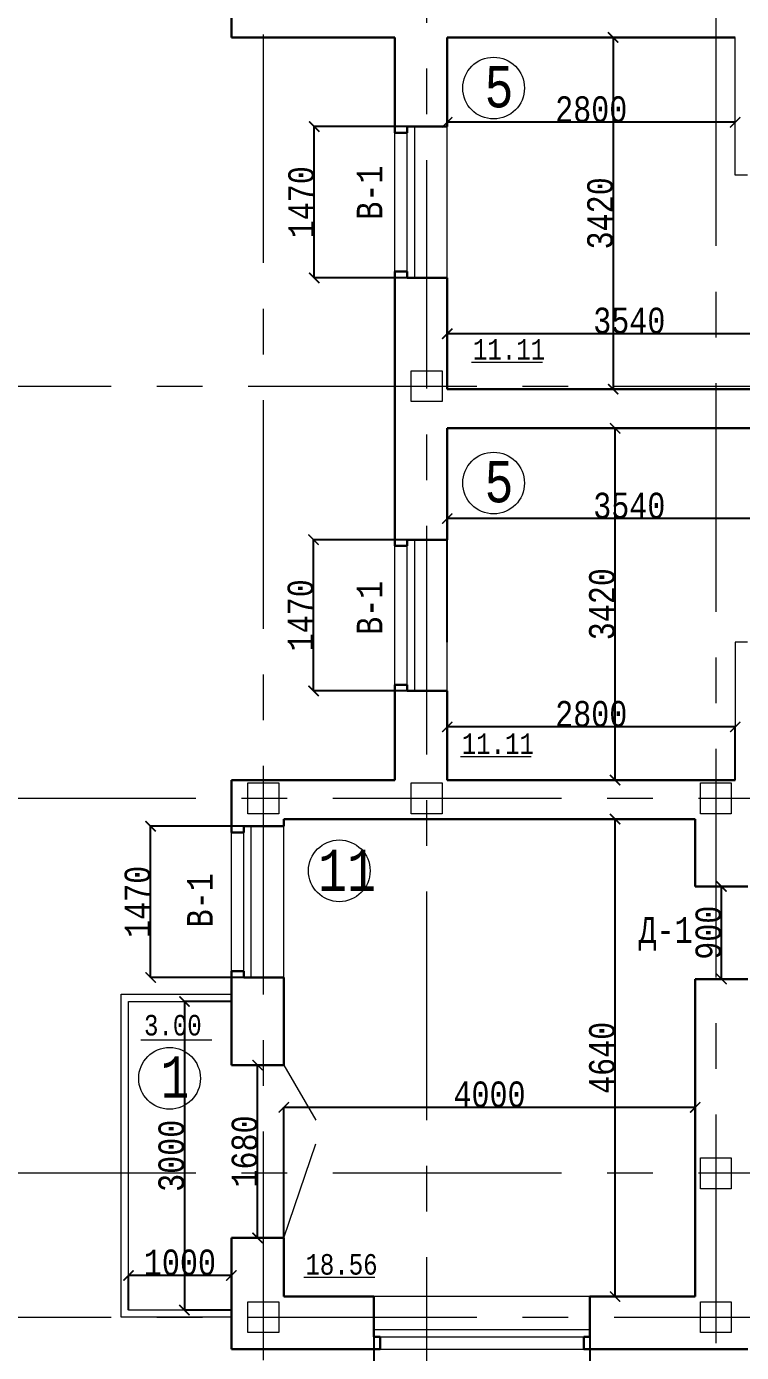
# Model space of a CAD drawing. Header units: millimetres. Extents: x -689206 to 4969298, y -1019800 to 703299.
# Drawn here: x 343440 to 350391, y -360385 to -347494 of the extents above; entities that cross this region are included whole.
import ezdxf

# ---------------------------------------------------------------- set-up
doc = ezdxf.new("R2010")
doc.units = ezdxf.units.MM
doc.linetypes.add('осеваяX2', pattern=[101.6, 63.5, -12.7, 12.7, -12.7])
for name, color, linetype, lineweight in [('б', 231, 'Continuous', 30), ('БАЛКОН', 7, 'Continuous', 20), ('ОКНА', 250, 'Continuous', 20), ('ПЕРЕГОРОДКИ', 252, 'Continuous', 9), ('РАЗМЕРЫ', 7, 'Continuous', 9), ('стены', 7, 'Continuous', 20)]:
    doc.layers.add(name, color=color, linetype=linetype, lineweight=lineweight)
doc.layers.add('четотам', color=7, linetype='Continuous')
doc.styles.add('Аннотативный', font='isocteur.ttf', dxfattribs={"width": 0.7, "height": 250})
doc.dimstyles.new('Аннотативный', dxfattribs={"dimscale": 0, "dimtxt": 250, "dimasz": 100, "dimexe": 1.25, "dimexo": 0.625, "dimtad": 1, "dimdec": 0, "dimtxsty": 'Аннотативный', "dimblk": 'ARCHTICK', "dimcen": 2.5, "dimadec": 0, "dimazin": 0, "dimtfac": 1, "dimtdec": 0, "dimtmove": 0, "dimatfit": 3, "dimfxl": 1, "dimarcsym": 0})

# ---------------------------------------------------------------- blocks, each defined once
blk = doc.blocks.new('_ArchTick')
at = {"color": 0, "linetype": 'ByBlock', "const_width": 0.15}
blk.add_lwpolyline([(-0.5, -0.5), (0.5, 0.5)], dxfattribs=at)
blk = doc.blocks.new('*D2125')
at = {"layer": 'Defpoints', "color": 0, "lineweight": 20, "transparency": 16777216}
for p in [(349143, -347600), (349143, -351020), (349143, -351020)]:
    blk.add_point(p, dxfattribs=at)
at = {"layer": 'стены', "color": 0, "lineweight": -2, "transparency": 16777216}
for p, q in [((349143, -347600), (349143, -351020)), ((349144, -347600), (349145, -347600)), ((349144, -351020), (349145, -351020))]:
    blk.add_line(p, q, dxfattribs=at)
at = {"layer": 'стены', "color": 0, "lineweight": -2, "transparency": 16777216, "xscale": 100, "yscale": 100, "zscale": 100}
for p, rotation in [((349143, -347600), 90), ((349143, -351020), 270)]:
    blk.add_blockref('_ArchTick', p, dxfattribs=dict(at, rotation=rotation))
at = {"layer": 'стены', "color": 0, "lineweight": 5, "transparency": 16777216, "insert": (349018, -349310), "char_height": 250, "attachment_point": 5, "rotation": 90, "style": 'Аннотативный'}
blk.add_mtext('3420', dxfattribs=at)
blk = doc.blocks.new('*D2126')
at = {"layer": 'Defpoints', "color": 0, "lineweight": 20, "transparency": 16777216}
for p in [(347530, -350480), (347530, -351020), (351070, -351020)]:
    blk.add_point(p, dxfattribs=at)
at = {"layer": 'стены', "color": 0, "lineweight": -2, "transparency": 16777216}
for p, q in [((347530, -351019), (347530, -350479)), ((351070, -350480), (347530, -350480)), ((351070, -351019), (351070, -350479))]:
    blk.add_line(p, q, dxfattribs=at)
at = {"layer": 'стены', "color": 0, "lineweight": -2, "transparency": 16777216, "xscale": 100, "yscale": 100, "zscale": 100, "rotation": 180}
blk.add_blockref('_ArchTick', (347530, -350480), dxfattribs=at)
at = {"layer": 'стены', "color": 0, "lineweight": -2, "transparency": 16777216, "xscale": 100, "yscale": 100, "zscale": 100}
blk.add_blockref('_ArchTick', (351070, -350480), dxfattribs=at)
at = {"layer": 'стены', "color": 0, "lineweight": 5, "transparency": 16777216, "insert": (349300, -350354), "char_height": 250, "attachment_point": 5, "style": 'Аннотативный'}
blk.add_mtext('3540', dxfattribs=at)
blk = doc.blocks.new('*D2129')
at = {"layer": 'Defpoints', "color": 0, "lineweight": 20, "transparency": 16777216}
for p in [(347530, -348425), (347530, -348425), (350330, -348425)]:
    blk.add_point(p, dxfattribs=at)
at = {"layer": 'стены', "color": 0, "lineweight": -2, "transparency": 16777216}
for p, q in [((347530, -348424), (347530, -348423)), ((350330, -348425), (347530, -348425)), ((350330, -348424), (350330, -348423))]:
    blk.add_line(p, q, dxfattribs=at)
at = {"layer": 'стены', "color": 0, "lineweight": -2, "transparency": 16777216, "xscale": 100, "yscale": 100, "zscale": 100, "rotation": 180}
blk.add_blockref('_ArchTick', (347530, -348425), dxfattribs=at)
at = {"layer": 'стены', "color": 0, "lineweight": -2, "transparency": 16777216, "xscale": 100, "yscale": 100, "zscale": 100}
blk.add_blockref('_ArchTick', (350330, -348425), dxfattribs=at)
at = {"layer": 'стены', "color": 0, "lineweight": 5, "transparency": 16777216, "insert": (348930, -348299), "char_height": 250, "attachment_point": 5, "style": 'Аннотативный'}
blk.add_mtext('2800', dxfattribs=at)
blk = doc.blocks.new('*D2130')
at = {"layer": 'Defpoints', "color": 0, "lineweight": 20, "transparency": 16777216}
for p in [(347530, -352278), (347530, -353480), (351070, -353480)]:
    blk.add_point(p, dxfattribs=at)
at = {"layer": 'стены', "color": 0, "lineweight": -2, "transparency": 16777216}
for p, q in [((347530, -353479), (347530, -352277)), ((351070, -352278), (347530, -352278)), ((351070, -353479), (351070, -352277))]:
    blk.add_line(p, q, dxfattribs=at)
at = {"layer": 'стены', "color": 0, "lineweight": -2, "transparency": 16777216, "xscale": 100, "yscale": 100, "zscale": 100, "rotation": 180}
blk.add_blockref('_ArchTick', (347530, -352278), dxfattribs=at)
at = {"layer": 'стены', "color": 0, "lineweight": -2, "transparency": 16777216, "xscale": 100, "yscale": 100, "zscale": 100}
blk.add_blockref('_ArchTick', (351070, -352278), dxfattribs=at)
at = {"layer": 'стены', "color": 0, "lineweight": 5, "transparency": 16777216, "insert": (349300, -352153), "char_height": 250, "attachment_point": 5, "style": 'Аннотативный'}
blk.add_mtext('3540', dxfattribs=at)
blk = doc.blocks.new('*D2131')
at = {"layer": 'Defpoints', "color": 0, "lineweight": 20, "transparency": 16777216}
for p in [(347530, -354303), (347530, -354820), (350330, -354820)]:
    blk.add_point(p, dxfattribs=at)
at = {"layer": 'стены', "color": 0, "lineweight": -2, "transparency": 16777216}
for p, q in [((347530, -354819), (347530, -354302)), ((350330, -354303), (347530, -354303)), ((350330, -354819), (350330, -354302))]:
    blk.add_line(p, q, dxfattribs=at)
at = {"layer": 'стены', "color": 0, "lineweight": -2, "transparency": 16777216, "xscale": 100, "yscale": 100, "zscale": 100, "rotation": 180}
blk.add_blockref('_ArchTick', (347530, -354303), dxfattribs=at)
at = {"layer": 'стены', "color": 0, "lineweight": -2, "transparency": 16777216, "xscale": 100, "yscale": 100, "zscale": 100}
blk.add_blockref('_ArchTick', (350330, -354303), dxfattribs=at)
at = {"layer": 'стены', "color": 0, "lineweight": 5, "transparency": 16777216, "insert": (348930, -354178), "char_height": 250, "attachment_point": 5, "style": 'Аннотативный'}
blk.add_mtext('2800', dxfattribs=at)
blk = doc.blocks.new('*D2141')
at = {"layer": 'Defpoints', "color": 0, "linetype": 'ByBlock', "lineweight": 20, "transparency": 16777216}
for p in [(345431, -356973), (344975, -359973), (345431, -359973)]:
    blk.add_point(p, dxfattribs=at)
at = {"layer": 'б', "color": 0, "linetype": 'ByBlock', "lineweight": -2, "transparency": 16777216}
for p, q in [((345431, -356973), (344974, -356973)), ((344975, -356973), (344975, -359973)), ((345431, -359973), (344974, -359973))]:
    blk.add_line(p, q, dxfattribs=at)
at = {"layer": 'б', "color": 0, "linetype": 'ByBlock', "lineweight": -2, "transparency": 16777216, "xscale": 100, "yscale": 100, "zscale": 100}
for p, rotation in [((344975, -356973), 90), ((344975, -359973), 270)]:
    blk.add_blockref('_ArchTick', p, dxfattribs=dict(at, rotation=rotation))
at = {"layer": 'б', "color": 0, "linetype": 'ByBlock', "lineweight": 5, "transparency": 16777216, "insert": (344849, -358473), "char_height": 250, "attachment_point": 5, "rotation": 90, "style": 'Аннотативный'}
blk.add_mtext('3000', dxfattribs=at)
blk = doc.blocks.new('*D2142')
at = {"layer": 'Defpoints', "color": 0, "linetype": 'ByBlock', "lineweight": 20, "transparency": 16777216}
for p in [(344431, -359637), (344431, -359973), (345431, -359973)]:
    blk.add_point(p, dxfattribs=at)
at = {"layer": 'б', "color": 0, "linetype": 'ByBlock', "lineweight": -2, "transparency": 16777216}
for p, q in [((344431, -359972), (344431, -359636)), ((345431, -359637), (344431, -359637)), ((345431, -359972), (345431, -359636))]:
    blk.add_line(p, q, dxfattribs=at)
at = {"layer": 'б', "color": 0, "linetype": 'ByBlock', "lineweight": -2, "transparency": 16777216, "xscale": 100, "yscale": 100, "zscale": 100, "rotation": 180}
blk.add_blockref('_ArchTick', (344431, -359637), dxfattribs=at)
at = {"layer": 'б', "color": 0, "linetype": 'ByBlock', "lineweight": -2, "transparency": 16777216, "xscale": 100, "yscale": 100, "zscale": 100}
blk.add_blockref('_ArchTick', (345431, -359637), dxfattribs=at)
at = {"layer": 'б', "color": 0, "linetype": 'ByBlock', "lineweight": 5, "transparency": 16777216, "insert": (344931, -359511), "char_height": 250, "attachment_point": 5, "style": 'Аннотативный'}
blk.add_mtext('1000', dxfattribs=at)
blk = doc.blocks.new('*D2143')
at = {"layer": 'Defpoints', "color": 0, "lineweight": 20, "transparency": 16777216}
for p in [(346237, -348467), (347530, -348467), (347530, -349937)]:
    blk.add_point(p, dxfattribs=at)
at = {"layer": 'РАЗМЕРЫ', "color": 0, "lineweight": -2, "transparency": 16777216}
for p, q in [((347530, -348467), (346236, -348467)), ((346237, -349937), (346237, -348467)), ((347530, -349937), (346236, -349937))]:
    blk.add_line(p, q, dxfattribs=at)
at = {"layer": 'РАЗМЕРЫ', "color": 0, "lineweight": -2, "transparency": 16777216, "xscale": 100, "yscale": 100, "zscale": 100}
for p, rotation in [((346237, -348467), 90), ((346237, -349937), 270)]:
    blk.add_blockref('_ArchTick', p, dxfattribs=dict(at, rotation=rotation))
at = {"layer": 'РАЗМЕРЫ', "color": 0, "lineweight": 9, "transparency": 16777216, "insert": (346112, -349202), "char_height": 250, "attachment_point": 5, "rotation": 90, "style": 'Аннотативный'}
blk.add_mtext('1470', dxfattribs=at)
blk = doc.blocks.new('*D2144')
at = {"layer": 'Defpoints', "color": 0, "lineweight": 20, "transparency": 16777216}
for p in [(346230, -352483), (347530, -352483), (347530, -353953)]:
    blk.add_point(p, dxfattribs=at)
at = {"layer": 'РАЗМЕРЫ', "color": 0, "lineweight": -2, "transparency": 16777216}
for p, q in [((347530, -352483), (346229, -352483)), ((346230, -353953), (346230, -352483)), ((347530, -353953), (346229, -353953))]:
    blk.add_line(p, q, dxfattribs=at)
at = {"layer": 'РАЗМЕРЫ', "color": 0, "lineweight": -2, "transparency": 16777216, "xscale": 100, "yscale": 100, "zscale": 100}
for p, rotation in [((346230, -352483), 90), ((346230, -353953), 270)]:
    blk.add_blockref('_ArchTick', p, dxfattribs=dict(at, rotation=rotation))
at = {"layer": 'РАЗМЕРЫ', "color": 0, "lineweight": 5, "transparency": 16777216, "insert": (346105, -353218), "char_height": 250, "attachment_point": 5, "rotation": 90, "style": 'Аннотативный'}
blk.add_mtext('1470', dxfattribs=at)
blk = doc.blocks.new('*D2145')
at = {"layer": 'Defpoints', "color": 0, "lineweight": 20, "transparency": 16777216}
for p in [(344646, -355269), (345941, -355269), (345941, -356739)]:
    blk.add_point(p, dxfattribs=at)
at = {"layer": 'РАЗМЕРЫ', "color": 0, "lineweight": -2, "transparency": 16777216}
for p, q in [((345941, -355269), (344644, -355269)), ((344646, -356739), (344646, -355269)), ((345941, -356739), (344644, -356739))]:
    blk.add_line(p, q, dxfattribs=at)
at = {"layer": 'РАЗМЕРЫ', "color": 0, "lineweight": -2, "transparency": 16777216, "xscale": 100, "yscale": 100, "zscale": 100}
for p, rotation in [((344646, -355269), 90), ((344646, -356739), 270)]:
    blk.add_blockref('_ArchTick', p, dxfattribs=dict(at, rotation=rotation))
at = {"layer": 'РАЗМЕРЫ', "color": 0, "lineweight": 5, "transparency": 16777216, "insert": (344520, -356004), "char_height": 250, "attachment_point": 5, "rotation": 90, "style": 'Аннотативный'}
blk.add_mtext('1470', dxfattribs=at)
blk = doc.blocks.new('*D2120')
at = {"layer": 'Defpoints', "color": 0, "linetype": 'ByBlock', "lineweight": 20, "transparency": 16777216}
for p in [(349162, -355200), (349941, -355200), (349941, -359842)]:
    blk.add_point(p, dxfattribs=at)
at = {"layer": 'ПЕРЕГОРОДКИ', "color": 0, "linetype": 'ByBlock', "lineweight": -2, "transparency": 16777216}
for p, q in [((349941, -355200), (349161, -355200)), ((349162, -359842), (349162, -355200)), ((349941, -359842), (349161, -359842))]:
    blk.add_line(p, q, dxfattribs=at)
at = {"layer": 'ПЕРЕГОРОДКИ', "color": 0, "linetype": 'ByBlock', "lineweight": -2, "transparency": 16777216, "xscale": 100, "yscale": 100, "zscale": 100}
for p, rotation in [((349162, -355200), 90), ((349162, -359842), 270)]:
    blk.add_blockref('_ArchTick', p, dxfattribs=dict(at, rotation=rotation))
at = {"layer": 'ПЕРЕГОРОДКИ', "color": 0, "linetype": 'ByBlock', "lineweight": 5, "transparency": 16777216, "insert": (349036, -357521), "char_height": 250, "attachment_point": 5, "rotation": 90, "style": 'Аннотативный'}
blk.add_mtext('4640', dxfattribs=at)
blk = doc.blocks.new('*D2121')
at = {"layer": 'Defpoints', "color": 0, "linetype": 'ByBlock', "lineweight": 20, "transparency": 16777216}
for p in [(345941, -358002), (345941, -359842), (349941, -359842)]:
    blk.add_point(p, dxfattribs=at)
at = {"layer": 'ПЕРЕГОРОДКИ', "color": 0, "linetype": 'ByBlock', "lineweight": -2, "transparency": 16777216}
for p, q in [((345941, -359841), (345941, -358001)), ((349941, -358002), (345941, -358002)), ((349941, -359841), (349941, -358001))]:
    blk.add_line(p, q, dxfattribs=at)
at = {"layer": 'ПЕРЕГОРОДКИ', "color": 0, "linetype": 'ByBlock', "lineweight": -2, "transparency": 16777216, "xscale": 100, "yscale": 100, "zscale": 100, "rotation": 180}
blk.add_blockref('_ArchTick', (345941, -358002), dxfattribs=at)
at = {"layer": 'ПЕРЕГОРОДКИ', "color": 0, "linetype": 'ByBlock', "lineweight": -2, "transparency": 16777216, "xscale": 100, "yscale": 100, "zscale": 100}
blk.add_blockref('_ArchTick', (349941, -358002), dxfattribs=at)
at = {"layer": 'ПЕРЕГОРОДКИ', "color": 0, "linetype": 'ByBlock', "lineweight": 5, "transparency": 16777216, "insert": (347941, -357877), "char_height": 250, "attachment_point": 5, "style": 'Аннотативный'}
blk.add_mtext('4000', dxfattribs=at)
blk = doc.blocks.new('*D2123')
at = {"layer": 'Defpoints', "color": 0, "linetype": 'ByBlock', "lineweight": 20, "transparency": 16777216}
for p in [(346817, -359842), (348917, -359842), (348917, -361128)]:
    blk.add_point(p, dxfattribs=at)
at = {"layer": 'РАЗМЕРЫ', "color": 0, "linetype": 'ByBlock', "lineweight": -2, "transparency": 16777216}
for p, q in [((346817, -359843), (346817, -361129)), ((348917, -359843), (348917, -361129)), ((346817, -361128), (348917, -361128))]:
    blk.add_line(p, q, dxfattribs=at)
at = {"layer": 'РАЗМЕРЫ', "color": 0, "linetype": 'ByBlock', "lineweight": -2, "transparency": 16777216, "xscale": 100, "yscale": 100, "zscale": 100, "rotation": 180}
blk.add_blockref('_ArchTick', (346817, -361128), dxfattribs=at)
at = {"layer": 'РАЗМЕРЫ', "color": 0, "linetype": 'ByBlock', "lineweight": -2, "transparency": 16777216, "xscale": 100, "yscale": 100, "zscale": 100}
blk.add_blockref('_ArchTick', (348917, -361128), dxfattribs=at)
at = {"layer": 'РАЗМЕРЫ', "color": 0, "linetype": 'ByBlock', "lineweight": 5, "transparency": 16777216, "insert": (347867, -361002), "char_height": 250, "attachment_point": 5, "style": 'Аннотативный'}
blk.add_mtext('2100', dxfattribs=at)
blk = doc.blocks.new('*D2155')
at = {"layer": 'Defpoints', "color": 0, "linetype": 'ByBlock', "lineweight": 20, "transparency": 16777216}
for p in [(345686, -357591), (345686, -357591), (345686, -359271)]:
    blk.add_point(p, dxfattribs=at)
at = {"layer": 'РАЗМЕРЫ', "color": 0, "linetype": 'ByBlock', "lineweight": -2, "transparency": 16777216}
for p, q in [((345686, -359271), (345686, -357591)), ((345687, -357591), (345687, -357591)), ((345687, -359271), (345687, -359271))]:
    blk.add_line(p, q, dxfattribs=at)
at = {"layer": 'РАЗМЕРЫ', "color": 0, "linetype": 'ByBlock', "lineweight": -2, "transparency": 16777216, "xscale": 100, "yscale": 100, "zscale": 100}
for p, rotation in [((345686, -357591), 90), ((345686, -359271), 270)]:
    blk.add_blockref('_ArchTick', p, dxfattribs=dict(at, rotation=rotation))
at = {"layer": 'РАЗМЕРЫ', "color": 0, "linetype": 'ByBlock', "lineweight": 5, "transparency": 16777216, "insert": (345561, -358431), "char_height": 250, "attachment_point": 5, "rotation": 90, "style": 'Аннотативный'}
blk.add_mtext('1680', dxfattribs=at)
blk = doc.blocks.new('*D2146')
at = {"layer": 'Defpoints', "color": 0, "linetype": 'ByBlock', "lineweight": 20, "transparency": 16777216}
for p in [(350196, -355854), (350196, -355854), (350196, -356754)]:
    blk.add_point(p, dxfattribs=at)
at = {"layer": 'РАЗМЕРЫ', "color": 0, "linetype": 'ByBlock', "lineweight": -2, "transparency": 16777216}
for p, q in [((350196, -356754), (350196, -355854)), ((350197, -355854), (350197, -355854)), ((350197, -356754), (350197, -356754))]:
    blk.add_line(p, q, dxfattribs=at)
at = {"layer": 'РАЗМЕРЫ', "color": 0, "linetype": 'ByBlock', "lineweight": -2, "transparency": 16777216, "xscale": 100, "yscale": 100, "zscale": 100}
for p, rotation in [((350196, -355854), 90), ((350196, -356754), 270)]:
    blk.add_blockref('_ArchTick', p, dxfattribs=dict(at, rotation=rotation))
at = {"layer": 'РАЗМЕРЫ', "color": 0, "linetype": 'ByBlock', "lineweight": 5, "transparency": 16777216, "insert": (350071, -356304), "char_height": 250, "attachment_point": 5, "rotation": 90, "style": 'Аннотативный'}
blk.add_mtext('900', dxfattribs=at)
blk = doc.blocks.new('*D2149')
at = {"layer": 'Defpoints', "color": 0, "linetype": 'ByBlock', "lineweight": 20, "transparency": 16777216}
for p in [(347530, -351400), (349162, -351400), (347530, -354820)]:
    blk.add_point(p, dxfattribs=at)
at = {"layer": 'РАЗМЕРЫ', "color": 0, "linetype": 'ByBlock', "lineweight": -2, "transparency": 16777216}
for p, q in [((347531, -351400), (349163, -351400)), ((349162, -354820), (349162, -351400)), ((347531, -354820), (349163, -354820))]:
    blk.add_line(p, q, dxfattribs=at)
at = {"layer": 'РАЗМЕРЫ', "color": 0, "linetype": 'ByBlock', "lineweight": -2, "transparency": 16777216, "xscale": 100, "yscale": 100, "zscale": 100}
for p, rotation in [((349162, -351400), 90), ((349162, -354820), 270)]:
    blk.add_blockref('_ArchTick', p, dxfattribs=dict(at, rotation=rotation))
at = {"layer": 'РАЗМЕРЫ', "color": 0, "linetype": 'ByBlock', "lineweight": 5, "transparency": 16777216, "insert": (349036, -353110), "char_height": 250, "attachment_point": 5, "rotation": 90, "style": 'Аннотативный'}
blk.add_mtext('3420', dxfattribs=at)

msp = doc.modelspace()

# ---------------------------------------------------------------- linework, layer by layer
at = {"layer": 'б', "color": 18, "linetype": 'ByBlock', "lineweight": 9, "true_color": 0x000000}
for p, q in [((344361.1, -360042.7), (344361.1, -356902.7)), ((345941.1, -357591), (346251.1, -358127.8)), ((345941.1, -359271), (346254, -358357))]:
    msp.add_line(p, q, dxfattribs=at)
at = {"layer": 'б', "color": 18, "linetype": 'ByBlock', "lineweight": 30, "true_color": 0x000000}
for p, q in [((345941.1, -357591), (345431.1, -357591)), ((345941.1, -359271), (345431.1, -359271))]:
    msp.add_line(p, q, dxfattribs=at)
at = {"layer": 'БАЛКОН', "lineweight": 9}
for p, q in [((344361.1, -356902.7), (345431.1, -356902.7)), ((344431.1, -359972.7), (344431.1, -356972.7)), ((344431.1, -356972.7), (345431.1, -356972.7)), ((345431.1, -359972.7), (344431.1, -359972.7))]:
    msp.add_line(p, q, dxfattribs=at)
at = {"layer": 'БАЛКОН'}
msp.add_line((345431.1, -360042.7), (344361.1, -360042.7), dxfattribs=at)
at = {"layer": 'ОКНА', "lineweight": 9}
for p, q in [((347140.5, -349876.9), (347140.5, -348526.9)), ((347210.5, -348466.9), (347210.5, -349936.9)), ((347140.5, -353893), (347140.5, -352543)), ((347140.5, -353893), (347140.5, -352543)), ((347210.5, -352483), (347210.5, -353953)), ((347210.5, -352483), (347210.5, -353953)), ((345621.1, -355269), (345621.1, -356739)), ((345621.1, -355269), (345621.1, -356739)), ((345551.1, -356679), (345551.1, -355329)), ((345551.1, -356679), (345551.1, -355329)), ((346816.6, -360162), (348916.6, -360162)), ((346876.6, -360232), (348856.6, -360232))]:
    msp.add_line(p, q, dxfattribs=at)
at = {"layer": 'ОКНА'}
msp.add_line((346816.6, -360232), (346816.6, -360162), dxfattribs=at)
at = {"layer": 'РАЗМЕРЫ', "linetype": 'осеваяX2', "lineweight": 5, "ltscale": 35}
for p, q in [((347330.5, -379462.3), (347330.5, -329624.6)), ((350141.1, -329624.6), (350141.1, -379462.3)), ((345741.1, -329790), (345741.1, -379462.3)), ((401980.5, -354998), (334927.8, -354998)), ((401980.5, -358642.7), (334927.8, -358642.7))]:
    msp.add_line(p, q, dxfattribs=at)
at = {"layer": 'РАЗМЕРЫ', "color": 0, "lineweight": 30}
for p, q in [((347140.5, -348526.9), (347020.5, -348526.9)), ((347140.5, -348466.9), (347140.5, -348526.9)), ((347140.5, -348466.9), (347530.5, -348466.9)), ((347140.5, -349876.9), (347020.5, -349876.9)), ((347140.5, -349936.9), (347140.5, -349876.9)), ((347140.5, -349936.9), (347530.5, -349936.9)), ((347140.5, -352543), (347020.5, -352543)), ((347140.5, -352543), (347020.5, -352543)), ((347140.5, -352483), (347140.5, -352543)), ((347140.5, -352483), (347530.5, -352483)), ((347140.5, -352483), (347140.5, -352543)), ((347140.5, -352483), (347530.5, -352483)), ((347140.5, -353893), (347020.5, -353893)), ((347140.5, -353893), (347020.5, -353893)), ((347140.5, -353953), (347140.5, -353893)), ((347140.5, -353953), (347140.5, -353893)), ((347140.5, -353953), (347530.5, -353953)), ((347140.5, -353953), (347530.5, -353953)), ((345551.1, -355269), (345551.1, -355329)), ((345551.1, -355269), (345941.1, -355269)), ((345551.1, -355269), (345551.1, -355329)), ((345551.1, -355269), (345941.1, -355269)), ((345551.1, -355329), (345431.1, -355329)), ((345551.1, -355329), (345431.1, -355329)), ((345551.1, -356679), (345431.1, -356679)), ((345551.1, -356679), (345431.1, -356679)), ((345551.1, -356739), (345551.1, -356679)), ((345551.1, -356739), (345551.1, -356679)), ((345551.1, -356739), (345941.1, -356739)), ((345551.1, -356739), (345941.1, -356739))]:
    msp.add_line(p, q, dxfattribs=at)
at = {"layer": 'РАЗМЕРЫ', "lineweight": 9}
for p, q in [((347020.5, -349876.9), (347020.5, -348526.9)), ((347530.5, -349936.9), (347530.5, -348466.9)), ((347020.5, -353893), (347020.5, -352543)), ((345941.1, -356739), (345941.1, -355269)), ((345431.1, -356679), (345431.1, -355329)), ((348916.6, -359842), (346816.6, -359842)), ((346876.6, -360352), (348856.6, -360352))]:
    msp.add_line(p, q, dxfattribs=at)
at = {"layer": 'РАЗМЕРЫ'}
for p, q in [((347766.2, -350756.9), (348455.5, -350756.9)), ((347657.4, -354590.8), (348346.6, -354590.8)), ((344552.4, -357346), (345241.7, -357346)), ((346137.2, -359652.4), (346826.4, -359652.4))]:
    msp.add_line(p, q, dxfattribs=at)
at = {"layer": 'РАЗМЕРЫ', "linetype": 'ByBlock', "lineweight": 30}
for p, q in [((349941.1, -355854.2), (350451.1, -355854.2)), ((350451.1, -356754.2), (349941.1, -356754.2))]:
    msp.add_line(p, q, dxfattribs=at)
at = {"layer": 'РАЗМЕРЫ', "lineweight": 30}
for p, q in [((346816.6, -360232), (346876.6, -360232)), ((346876.6, -360232), (346876.6, -360352)), ((348916.6, -360232), (348856.6, -360232)), ((348856.6, -360232), (348856.6, -360352))]:
    msp.add_line(p, q, dxfattribs=at)
at = {"layer": 'стены', "lineweight": 30}
for p, q in [((345431.1, -347091.3), (345431.1, -347600)), ((345941.1, -347600), (345431.1, -347600)), ((345941.1, -347600), (347020.5, -347600)), ((347020.5, -348526.9), (347020.5, -347600)), ((347530.5, -347600), (348243.4, -347600)), ((349139.7, -347600), (347530.5, -347600)), ((347530.5, -347600), (347530.5, -348466.9)), ((349143.4, -347600), (349941.1, -347600)), ((350330.5, -347600), (349143.4, -347600)), ((347020.5, -352543), (347020.5, -349876.9)), ((347530.5, -349936.9), (347530.5, -351020)), ((351070.5, -351020), (347530.5, -351020)), ((347530.5, -351020), (351070.5, -351020)), ((347530.5, -351400), (351070.5, -351400)), ((351070.5, -351400), (347530.5, -351400)), ((347530.5, -352483), (347530.5, -351400)), ((347020.5, -354820), (347020.5, -353893)), ((347530.5, -354820), (347530.5, -353953)), ((345431.1, -355329), (345431.1, -354820)), ((345431.1, -354820), (347020.5, -354820)), ((347530.5, -354820), (348243.4, -354820)), ((349143.4, -354820), (347530.5, -354820)), ((350330.5, -354820), (349143.4, -354820)), ((345941.1, -355269), (345941.1, -355200)), ((345941.1, -355200), (349143.4, -355200)), ((349143.4, -355200), (349941.1, -355200)), ((349941.1, -355200), (349941.1, -355854.2)), ((345431.1, -357591), (345431.1, -356679)), ((345941.1, -357591), (345941.1, -356739)), ((349941.1, -356754.2), (349941.1, -359842)), ((345431.1, -360352), (345431.1, -359271)), ((345941.1, -359842), (345941.1, -359271)), ((346816.6, -359842), (345941.1, -359842)), ((349941.1, -359842), (348916.6, -359842)), ((345431.1, -360352), (346876.6, -360352)), ((348856.6, -360352), (350451.1, -360352))]:
    msp.add_line(p, q, dxfattribs=at)
at = {"layer": 'стены'}
for p, q in [((350330.5, -347600), (349941.1, -347600)), ((348870.5, -351400), (348490.5, -351400)), ((349143.4, -354820), (349941.1, -354820)), ((350330.5, -354820), (349941.1, -354820)), ((349941.1, -355200), (349941.1, -355580)), ((349941.1, -355854.2), (349941.1, -355580)), ((349941.1, -358957.2), (349941.1, -356754.2))]:
    msp.add_line(p, q, dxfattribs=at)
at = {"layer": 'стены', "lineweight": 13}
for p, q in [((350330.5, -348940), (350330.5, -347600)), ((350450.5, -348940), (350330.5, -348940)), ((350450.5, -353480), (350330.5, -353480)), ((350330.5, -353480), (350330.5, -354820))]:
    msp.add_line(p, q, dxfattribs=at)
at = {"layer": 'стены', "linetype": 'осеваяX2', "lineweight": 5, "ltscale": 35}
for p, q in [((334927.8, -350990), (401980.5, -350990)), ((334927.8, -360042), (401980.5, -360042))]:
    msp.add_line(p, q, dxfattribs=at)
at = {"layer": 'стены', "lineweight": 9}
msp.add_line((347530.5, -353953), (347530.5, -352483), dxfattribs=at)
at = {"layer": 'стены', "color": 18, "lineweight": 30, "true_color": 0x000000}
for p, q in [((346816.6, -360232), (346816.6, -359842)), ((348916.6, -359842), (348916.6, -360232))]:
    msp.add_line(p, q, dxfattribs=at)
at = {"layer": 'стены'}
for points in [[(347180.5, -350840), (347480.5, -350840), (347480.5, -351140), (347180.5, -351140)], [(345591.1, -354848), (345891.1, -354848), (345891.1, -355148), (345591.1, -355148)], [(347180.5, -354848), (347480.5, -354848), (347480.5, -355148), (347180.5, -355148)], [(349991.1, -354848), (350291.1, -354848), (350291.1, -355148), (349991.1, -355148)], [(349991.1, -358492.7), (350291.1, -358492.7), (350291.1, -358792.7), (349991.1, -358792.7)], [(345591.1, -359892), (345891.1, -359892), (345891.1, -360192), (345591.1, -360192)], [(349991.1, -359892), (350291.1, -359892), (350291.1, -360192), (349991.1, -360192)]]:
    msp.add_lwpolyline(points, close=True, dxfattribs=at)
at = {"layer": 'четотам', "lineweight": 13}
for centre in [(347980.5, -348092.2), (347980.5, -351932.2), (346480.5, -355702.2), (344830, -357720)]:
    msp.add_circle(centre, 300, dxfattribs=at)

# ---------------------------------------------------------------- texts
at = {"layer": 'РАЗМЕРЫ', "lineweight": 13, "ltscale": 150, "char_height": 401.1, "width": 1460, "attachment_point": 1, "style": 'Аннотативный'}
for s, insert in [('5', (347892.5, -347878.5)), ('5', (347892.5, -351718.5)), ('11', (346274.6, -355495.9)), ('1', (344742.1, -357506.3))]:
    msp.add_mtext(s, dxfattribs=dict(at, insert=insert))
at = {"layer": 'РАЗМЕРЫ', "lineweight": 20, "ltscale": 150, "char_height": 250, "width": 922.913, "attachment_point": 1, "rotation": 90, "style": 'Аннотативный'}
for insert in [(346649.4, -349372.2), (346649.4, -353408.3), (344999.4, -356252.2)]:
    msp.add_mtext('В-1', dxfattribs=dict(at, insert=insert))
at = {"layer": 'РАЗМЕРЫ', "char_height": 200, "width": 656.117, "attachment_point": 1, "style": 'Аннотативный'}
for s, insert in [('11.11', (347780.3, -350532.8)), ('11.11', (347671.5, -354366.8)), ('3.00', (344581.7, -357103.2)), ('18.56', (346151.3, -359428.4))]:
    msp.add_mtext(s, dxfattribs=dict(at, insert=insert))
at = {"layer": 'РАЗМЕРЫ', "lineweight": 20, "ltscale": 150, "insert": (349390, -356152.5), "char_height": 250, "width": 922.913, "attachment_point": 1, "style": 'Аннотативный'}
msp.add_mtext('Д-1', dxfattribs=at)

# ---------------------------------------------------------------- dimensions: what is measured, and where the dimension line sits
at = {"layer": 'б', "color": 18, "linetype": 'ByBlock', "lineweight": 5, "true_color": 0x000000}
for p1, p2, distance, picture, middle in [((345431.1, -356972.7), (345431.1, -359972.7), -456, '*D2141', (344849.5, -358472.7)), ((345431.1, -359972.7), (344431.1, -359972.7), -335.6, '*D2142', (344931.1, -359511.5))]:
    dim = msp.add_aligned_dim(p1=p1, p2=p2, distance=distance, dimstyle='Аннотативный', dxfattribs=at)
    dim.commit()
    dim.dimension.update_dxf_attribs({"geometry": picture, "text_midpoint": middle})
at = {"layer": 'ПЕРЕГОРОДКИ', "color": 18, "linetype": 'ByBlock', "lineweight": 5, "true_color": 0x000000}
dim = msp.add_linear_dim(base=(349162.1, -355200), p1=(349941.1, -359842), p2=(349941.1, -355200), angle=90, text='4640', dimstyle='Аннотативный', dxfattribs=at)
dim.commit()
dim.dimension.update_dxf_attribs({"geometry": '*D2120', "text_midpoint": (349036.4, -357521)})
dim = msp.add_linear_dim(base=(345941.1, -358002.4), p1=(349941.1, -359842), p2=(345941.1, -359842), dimstyle='Аннотативный', dxfattribs=at)
dim.commit()
dim.dimension.update_dxf_attribs({"geometry": '*D2121', "text_midpoint": (347941.1, -357876.8)})
at = {"layer": 'РАЗМЕРЫ', "lineweight": 9}
dim = msp.add_linear_dim(base=(346237.2, -348466.9), p1=(347530.5, -349936.9), p2=(347530.5, -348466.9), angle=90, dimstyle='Аннотативный', dxfattribs=at)
dim.commit()
dim.dimension.update_dxf_attribs({"geometry": '*D2143', "text_midpoint": (346111.6, -349201.9)})
at = {"layer": 'РАЗМЕРЫ', "linetype": 'ByBlock', "lineweight": 5}
for base, p1, p2, picture, middle in [((349162.1, -351400), (347530.5, -354820), (347530.5, -351400), '*D2149', (349036.4, -353110)), ((350196.1, -355854.2), (350196.1, -356754.2), (350196.1, -355854.2), '*D2146', (350070.5, -356304.2)), ((345686.1, -357591), (345686.1, -359271), (345686.1, -357591), '*D2155', (345560.5, -358431))]:
    dim = msp.add_linear_dim(base=base, p1=p1, p2=p2, angle=90, dimstyle='Аннотативный', dxfattribs=at)
    dim.commit()
    dim.dimension.update_dxf_attribs({"geometry": picture, "text_midpoint": middle})
at = {"layer": 'РАЗМЕРЫ', "lineweight": 5}
for base, p1, p2, picture, middle in [((346230.5, -352483), (347530.5, -353953), (347530.5, -352483), '*D2144', (346104.8, -353218)), ((344645.6, -355269), (345941.1, -356739), (345941.1, -355269), '*D2145', (344520, -356004))]:
    dim = msp.add_linear_dim(base=base, p1=p1, p2=p2, angle=90, dimstyle='Аннотативный', dxfattribs=at)
    dim.commit()
    dim.dimension.update_dxf_attribs({"geometry": picture, "text_midpoint": middle})
at = {"layer": 'РАЗМЕРЫ', "linetype": 'ByBlock', "lineweight": 5}
dim = msp.add_linear_dim(base=(348916.6, -361127.9), p1=(346816.6, -359842), p2=(348916.6, -359842), dimstyle='Аннотативный', dxfattribs=at)
dim.commit()
dim.dimension.update_dxf_attribs({"geometry": '*D2123', "text_midpoint": (347866.6, -361002.3)})
at = {"layer": 'стены', "lineweight": 5}
for p1, p2, distance, picture, middle in [((349143.4, -347600), (349143.4, -351020), 0, '*D2125', (349017.8, -349310)), ((350330.5, -348424.7), (347530.5, -348424.7), 0, '*D2129', (348930.5, -348299.1)), ((351070.5, -353480), (347530.5, -353480), -1201.8, '*D2130', (349300.5, -352152.5)), ((350330.5, -354820), (347530.5, -354820), -516.8, '*D2131', (348930.5, -354177.6))]:
    dim = msp.add_aligned_dim(p1=p1, p2=p2, distance=distance, dimstyle='Аннотативный', dxfattribs=at)
    dim.commit()
    dim.dimension.update_dxf_attribs({"geometry": picture, "text_midpoint": middle})
dim = msp.add_linear_dim(base=(347530.5, -350480), p1=(351070.5, -351020), p2=(347530.5, -351020), angle=180, dimstyle='Аннотативный', dxfattribs=at)
dim.commit()
dim.dimension.update_dxf_attribs({"geometry": '*D2126', "text_midpoint": (349300.5, -350480), "dimtype": 161})

doc.saveas('drawing.dxf')
